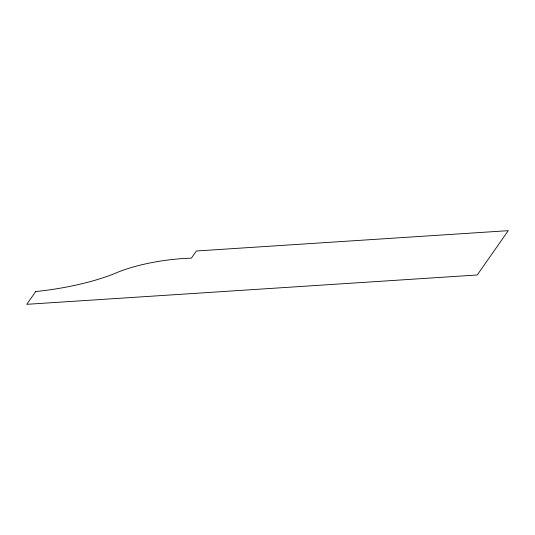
<?xml version="1.0" encoding="UTF-8"?>
<svg xmlns="http://www.w3.org/2000/svg" width="535" height="535" viewBox="0 0 535 535"><rect width="100%" height="100%" fill="white"/><g stroke="black" fill="none" stroke-linecap="round" stroke-linejoin="round"><path stroke-width="0.8" d="M35.705 291.542L26.75 304.328L477.233 274.983L508.25 230.672L196.412 250.989L191.403 258.137A72.258 20.036 -7.8 0 0 118.161 272.074A101.329 28.101 -7.8 0 1 35.705 291.542"/></g></svg>
